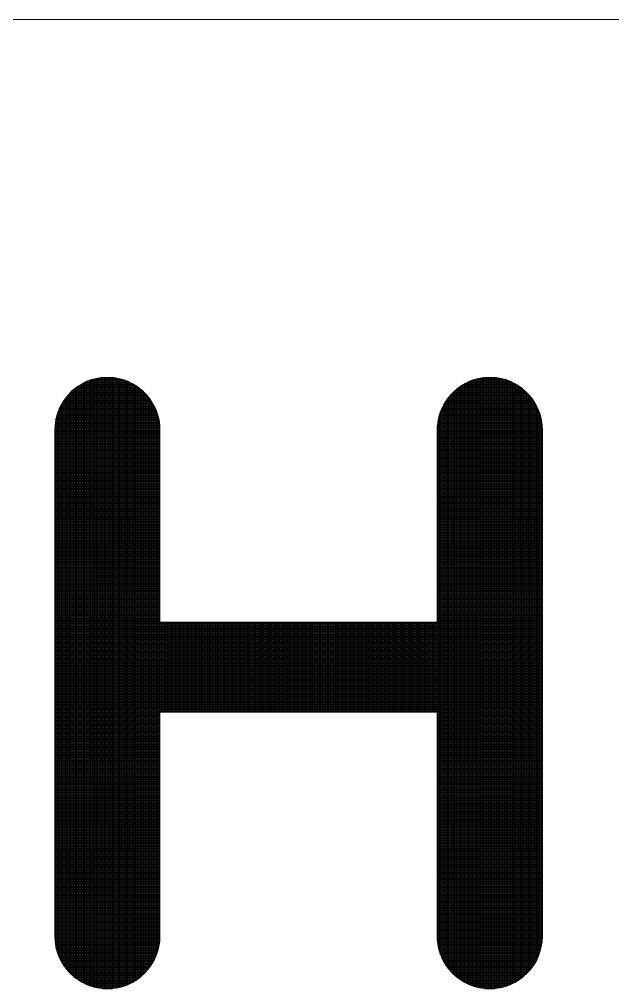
# Model space of a CAD drawing. Header units: inches. Extents: x 1131 to 1972, y 12 to 606.
# Drawn here: x 1813.39 to 1819.85, y 111.98 to 122.53 of the extents above; entities that cross this region are included whole.
import ezdxf

# ---------------------------------------------------------------- set-up
doc = ezdxf.new("R2010")
doc.units = ezdxf.units.IN
doc.header["$MEASUREMENT"] = 0
doc.layers.add('BG 0 -1', color=7, linetype='Continuous')
doc.layers.add('BG ÇÑ±¹Áö¿ª³\xad¹æ±â¼úÁÖ½ÄÈ¸»ç CI', color=7, linetype='Continuous')

msp = doc.modelspace()

# ---------------------------------------------------------------- linework, layer by layer
at = {"layer": 'BG 0 -1', "color": 7, "linetype": 'Continuous', "lineweight": 9}
msp.add_line((1797.948, 122.53), (1947.215, 122.53), dxfattribs=at)
at = {"layer": 'BG ÇÑ±¹Áö¿ª³\xad¹æ±â¼úÁÖ½ÄÈ¸»ç CI', "color": 242, "linetype": 'Continuous', "lineweight": 25, "true_color": 0xd51c29}
for p, q in [((1814.039, 112.069), (1814.039, 118.536)), ((1814.047, 118.542), (1814.658, 118.542)), ((1814.056, 112.058), (1814.056, 118.547)), ((1814.074, 112.048), (1814.074, 118.557)), ((1814.077, 118.559), (1814.628, 118.559)), ((1814.091, 112.039), (1814.091, 118.566)), ((1814.108, 112.03), (1814.108, 118.575)), ((1814.111, 118.576), (1814.594, 118.576)), ((1814.126, 112.022), (1814.126, 118.583)), ((1814.143, 112.015), (1814.143, 118.59)), ((1814.153, 118.594), (1814.553, 118.594)), ((1814.16, 112.009), (1814.16, 118.597)), ((1814.178, 112.003), (1814.178, 118.602)), ((1814.195, 111.997), (1814.195, 118.608)), ((1814.207, 118.611), (1814.498, 118.611)), ((1814.213, 111.993), (1814.213, 118.612)), ((1814.23, 111.989), (1814.23, 118.616)), ((1814.247, 111.985), (1814.247, 118.62)), ((1814.265, 111.982), (1814.265, 118.623)), ((1814.282, 111.98), (1814.282, 118.625)), ((1814.422, 118.626), (1814.284, 118.626)), ((1814.299, 111.978), (1814.299, 118.626)), ((1814.317, 111.976), (1814.317, 118.626)), ((1814.334, 111.976), (1814.334, 118.626)), ((1814.351, 111.975), (1814.351, 118.626)), ((1814.369, 111.976), (1814.369, 118.626)), ((1814.386, 111.976), (1814.386, 118.626)), ((1814.404, 111.978), (1814.404, 118.626)), ((1814.421, 111.979), (1814.421, 118.626)), ((1814.438, 111.982), (1814.438, 118.623)), ((1814.456, 111.985), (1814.456, 118.62)), ((1814.473, 111.988), (1814.473, 118.617)), ((1814.49, 111.992), (1814.49, 118.613)), ((1814.508, 111.997), (1814.508, 118.608)), ((1814.525, 112.002), (1814.525, 118.603)), ((1814.542, 112.008), (1814.542, 118.597)), ((1814.56, 112.014), (1814.56, 118.591)), ((1814.577, 112.021), (1814.577, 118.584)), ((1814.595, 112.029), (1814.595, 118.576)), ((1814.612, 112.037), (1814.612, 118.568)), ((1814.629, 112.047), (1814.629, 118.558)), ((1814.647, 112.057), (1814.647, 118.549)), ((1814.664, 112.067), (1814.664, 118.538)), ((1818.206, 112.066), (1818.206, 118.539)), ((1818.211, 118.542), (1818.821, 118.542)), ((1818.224, 112.056), (1818.224, 118.55)), ((1818.24, 118.559), (1818.792, 118.559)), ((1818.241, 112.046), (1818.241, 118.559)), ((1818.258, 112.037), (1818.258, 118.569)), ((1818.274, 118.576), (1818.758, 118.576)), ((1818.276, 112.028), (1818.276, 118.577)), ((1818.293, 112.02), (1818.293, 118.585)), ((1818.311, 112.013), (1818.311, 118.592)), ((1818.316, 118.594), (1818.716, 118.594)), ((1818.328, 112.007), (1818.328, 118.598)), ((1818.345, 112.001), (1818.345, 118.604)), ((1818.363, 111.996), (1818.363, 118.609)), ((1818.371, 118.611), (1818.661, 118.611)), ((1818.38, 111.992), (1818.38, 118.613)), ((1818.397, 111.988), (1818.397, 118.617)), ((1818.415, 111.984), (1818.415, 118.621)), ((1818.432, 111.982), (1818.432, 118.624)), ((1818.585, 118.626), (1818.447, 118.626)), ((1818.449, 111.979), (1818.449, 118.626)), ((1818.467, 111.977), (1818.467, 118.626)), ((1818.484, 111.976), (1818.484, 118.626)), ((1818.502, 111.976), (1818.502, 118.626)), ((1818.519, 111.975), (1818.519, 118.626)), ((1818.536, 111.976), (1818.536, 118.626)), ((1818.554, 111.977), (1818.554, 118.626)), ((1818.571, 111.978), (1818.571, 118.626)), ((1818.588, 111.98), (1818.588, 118.625)), ((1818.606, 111.982), (1818.606, 118.623)), ((1818.623, 111.985), (1818.623, 118.62)), ((1818.64, 111.989), (1818.64, 118.616)), ((1818.658, 111.993), (1818.658, 118.612)), ((1818.675, 111.998), (1818.675, 118.607)), ((1818.693, 112.003), (1818.693, 118.602)), ((1818.71, 112.009), (1818.71, 118.596)), ((1818.727, 112.016), (1818.727, 118.589)), ((1818.745, 112.023), (1818.745, 118.582)), ((1818.762, 112.031), (1818.762, 118.574)), ((1818.779, 112.04), (1818.779, 118.566)), ((1818.797, 112.049), (1818.797, 118.556)), ((1818.814, 112.059), (1818.814, 118.546)), ((1818.832, 112.07), (1818.832, 118.535)), ((1813.917, 112.176), (1813.917, 118.429)), ((1813.925, 118.437), (1814.781, 118.437)), ((1813.935, 112.157), (1813.935, 118.448)), ((1813.941, 118.455), (1814.765, 118.455)), ((1813.952, 112.139), (1813.952, 118.466)), ((1813.958, 118.472), (1814.747, 118.472)), ((1813.969, 112.123), (1813.969, 118.482)), ((1813.977, 118.489), (1814.728, 118.489)), ((1813.987, 112.108), (1813.987, 118.498)), ((1813.998, 118.507), (1814.707, 118.507)), ((1814.004, 112.094), (1814.004, 118.511)), ((1814.022, 118.524), (1814.684, 118.524)), ((1814.022, 112.081), (1814.022, 118.524)), ((1814.681, 112.079), (1814.681, 118.526)), ((1814.699, 112.092), (1814.699, 118.513)), ((1814.716, 112.106), (1814.716, 118.5)), ((1814.733, 112.12), (1814.733, 118.485)), ((1814.751, 112.137), (1814.751, 118.469)), ((1814.768, 112.154), (1814.768, 118.451)), ((1814.786, 112.173), (1814.786, 118.432)), ((1818.085, 112.171), (1818.085, 118.434)), ((1818.088, 118.437), (1818.944, 118.437)), ((1818.102, 112.152), (1818.102, 118.453)), ((1818.104, 118.455), (1818.928, 118.455)), ((1818.12, 112.135), (1818.12, 118.47)), ((1818.122, 118.472), (1818.91, 118.472)), ((1818.137, 112.119), (1818.137, 118.486)), ((1818.141, 118.489), (1818.891, 118.489)), ((1818.154, 112.104), (1818.154, 118.501)), ((1818.162, 118.507), (1818.87, 118.507)), ((1818.172, 112.091), (1818.172, 118.515)), ((1818.185, 118.524), (1818.847, 118.524)), ((1818.189, 112.078), (1818.189, 118.527)), ((1818.849, 112.082), (1818.849, 118.523)), ((1818.866, 112.095), (1818.866, 118.51)), ((1818.884, 112.109), (1818.884, 118.496)), ((1818.901, 112.124), (1818.901, 118.481)), ((1818.918, 112.141), (1818.918, 118.464)), ((1818.936, 112.159), (1818.936, 118.447)), ((1818.953, 112.178), (1818.953, 118.427)), ((1813.848, 112.278), (1813.848, 118.327)), ((1813.851, 118.333), (1814.854, 118.333)), ((1813.861, 118.351), (1814.844, 118.351)), ((1813.865, 112.248), (1813.865, 118.357)), ((1813.872, 118.368), (1814.833, 118.368)), ((1813.883, 112.221), (1813.883, 118.384)), ((1813.884, 118.385), (1814.822, 118.385)), ((1813.896, 118.403), (1814.809, 118.403)), ((1813.9, 112.198), (1813.9, 118.408)), ((1813.91, 118.42), (1814.795, 118.42)), ((1814.803, 112.194), (1814.803, 118.411)), ((1814.82, 112.218), (1814.82, 118.387)), ((1814.838, 112.244), (1814.838, 118.361)), ((1814.855, 112.274), (1814.855, 118.332)), ((1818.015, 112.27), (1818.015, 118.335)), ((1818.015, 118.333), (1819.017, 118.333)), ((1818.024, 118.351), (1819.008, 118.351)), ((1818.033, 112.241), (1818.033, 118.364)), ((1818.035, 118.368), (1818.997, 118.368)), ((1818.047, 118.385), (1818.985, 118.385)), ((1818.05, 112.215), (1818.05, 118.39)), ((1818.06, 118.403), (1818.972, 118.403)), ((1818.067, 112.192), (1818.067, 118.413)), ((1818.073, 118.42), (1818.959, 118.42)), ((1818.97, 112.2), (1818.97, 118.405)), ((1818.988, 112.224), (1818.988, 118.381)), ((1819.005, 112.251), (1819.005, 118.355)), ((1819.023, 112.281), (1819.023, 118.324)), ((1813.807, 118.229), (1814.899, 118.229)), ((1813.813, 112.357), (1813.813, 118.248)), ((1813.813, 118.246), (1814.893, 118.246)), ((1813.819, 118.264), (1814.886, 118.264)), ((1813.826, 118.281), (1814.879, 118.281)), ((1813.831, 112.313), (1813.831, 118.292)), ((1813.834, 118.298), (1814.872, 118.298)), ((1813.842, 118.316), (1814.863, 118.316)), ((1814.872, 112.308), (1814.872, 118.297)), ((1814.89, 112.35), (1814.89, 118.255)), ((1817.97, 118.229), (1819.062, 118.229)), ((1817.976, 118.246), (1819.056, 118.246)), ((1817.981, 112.345), (1817.981, 118.26)), ((1817.982, 118.264), (1819.05, 118.264)), ((1817.989, 118.281), (1819.043, 118.281)), ((1817.997, 118.298), (1819.035, 118.298)), ((1817.998, 112.304), (1817.998, 118.301)), ((1818.005, 118.316), (1819.027, 118.316)), ((1819.04, 112.317), (1819.04, 118.288)), ((1819.057, 112.362), (1819.057, 118.243)), ((1813.784, 118.125), (1814.921, 118.125)), ((1813.787, 118.142), (1814.919, 118.142)), ((1813.79, 118.16), (1814.916, 118.16)), ((1813.793, 118.177), (1814.912, 118.177)), ((1813.796, 112.416), (1813.796, 118.189)), ((1813.797, 118.194), (1814.908, 118.194)), ((1813.802, 118.212), (1814.904, 118.212)), ((1814.907, 112.406), (1814.907, 118.199)), ((1817.948, 118.125), (1819.084, 118.125)), ((1817.95, 118.142), (1819.082, 118.142)), ((1817.953, 118.16), (1819.079, 118.16)), ((1817.956, 118.177), (1819.076, 118.177)), ((1817.96, 118.194), (1819.072, 118.194)), ((1817.963, 112.399), (1817.963, 118.206)), ((1817.965, 118.212), (1819.067, 118.212)), ((1819.075, 112.423), (1819.075, 118.182)), ((1813.78, 118.058), (1813.78, 112.548)), ((1813.78, 118.055), (1814.925, 118.055)), ((1813.78, 118.038), (1814.925, 118.038)), ((1813.78, 118.021), (1814.925, 118.021)), ((1813.781, 118.09), (1814.924, 118.09)), ((1813.781, 118.073), (1814.925, 118.073)), ((1813.783, 118.107), (1814.923, 118.107)), ((1814.924, 112.526), (1814.924, 118.08)), ((1814.925, 115.964), (1814.925, 118.058)), ((1817.944, 118.073), (1819.088, 118.073)), ((1817.944, 118.058), (1817.944, 115.964)), ((1817.944, 118.055), (1819.088, 118.055)), ((1817.944, 118.038), (1819.088, 118.038)), ((1817.944, 118.021), (1819.088, 118.021)), ((1817.945, 118.09), (1819.087, 118.09)), ((1817.946, 118.107), (1819.086, 118.107)), ((1817.946, 112.498), (1817.946, 118.107)), ((1819.088, 112.548), (1819.088, 118.058)), ((1813.78, 118.003), (1814.925, 118.003)), ((1813.78, 117.986), (1814.925, 117.986)), ((1813.78, 117.969), (1814.925, 117.969)), ((1813.78, 117.951), (1814.925, 117.951)), ((1813.78, 117.934), (1814.925, 117.934)), ((1813.78, 117.916), (1814.925, 117.916)), ((1813.78, 117.899), (1814.925, 117.899)), ((1817.944, 118.003), (1819.088, 118.003)), ((1817.944, 117.986), (1819.088, 117.986)), ((1817.944, 117.969), (1819.088, 117.969)), ((1817.944, 117.951), (1819.088, 117.951)), ((1817.944, 117.934), (1819.088, 117.934)), ((1817.944, 117.916), (1819.088, 117.916)), ((1817.944, 117.899), (1819.088, 117.899)), ((1813.78, 117.882), (1814.925, 117.882)), ((1813.78, 117.864), (1814.925, 117.864)), ((1813.78, 117.847), (1814.925, 117.847)), ((1813.78, 117.83), (1814.925, 117.83)), ((1813.78, 117.812), (1814.925, 117.812)), ((1813.78, 117.795), (1814.925, 117.795)), ((1817.944, 117.882), (1819.088, 117.882)), ((1817.944, 117.864), (1819.088, 117.864)), ((1817.944, 117.847), (1819.088, 117.847)), ((1817.944, 117.83), (1819.088, 117.83)), ((1817.944, 117.812), (1819.088, 117.812)), ((1817.944, 117.795), (1819.088, 117.795)), ((1813.78, 117.778), (1814.925, 117.778)), ((1813.78, 117.76), (1814.925, 117.76)), ((1813.78, 117.743), (1814.925, 117.743)), ((1813.78, 117.725), (1814.925, 117.725)), ((1813.78, 117.708), (1814.925, 117.708)), ((1813.78, 117.691), (1814.925, 117.691)), ((1817.944, 117.778), (1819.088, 117.778)), ((1817.944, 117.76), (1819.088, 117.76)), ((1817.944, 117.743), (1819.088, 117.743)), ((1817.944, 117.725), (1819.088, 117.725)), ((1817.944, 117.708), (1819.088, 117.708)), ((1817.944, 117.691), (1819.088, 117.691)), ((1813.78, 117.673), (1814.925, 117.673)), ((1813.78, 117.656), (1814.925, 117.656)), ((1813.78, 117.639), (1814.925, 117.639)), ((1813.78, 117.621), (1814.925, 117.621)), ((1813.78, 117.604), (1814.925, 117.604)), ((1813.78, 117.587), (1814.925, 117.587)), ((1817.944, 117.673), (1819.088, 117.673)), ((1817.944, 117.656), (1819.088, 117.656)), ((1817.944, 117.639), (1819.088, 117.639)), ((1817.944, 117.621), (1819.088, 117.621)), ((1817.944, 117.604), (1819.088, 117.604)), ((1817.944, 117.587), (1819.088, 117.587)), ((1813.78, 117.569), (1814.925, 117.569)), ((1813.78, 117.552), (1814.925, 117.552)), ((1813.78, 117.534), (1814.925, 117.534)), ((1813.78, 117.517), (1814.925, 117.517)), ((1813.78, 117.5), (1814.925, 117.5)), ((1813.78, 117.482), (1814.925, 117.482)), ((1817.944, 117.569), (1819.088, 117.569)), ((1817.944, 117.552), (1819.088, 117.552)), ((1817.944, 117.534), (1819.088, 117.534)), ((1817.944, 117.517), (1819.088, 117.517)), ((1817.944, 117.5), (1819.088, 117.5)), ((1817.944, 117.482), (1819.088, 117.482)), ((1813.78, 117.465), (1814.925, 117.465)), ((1813.78, 117.448), (1814.925, 117.448)), ((1813.78, 117.43), (1814.925, 117.43)), ((1813.78, 117.413), (1814.925, 117.413)), ((1813.78, 117.396), (1814.925, 117.396)), ((1813.78, 117.378), (1814.925, 117.378)), ((1817.944, 117.465), (1819.088, 117.465)), ((1817.944, 117.448), (1819.088, 117.448)), ((1817.944, 117.43), (1819.088, 117.43)), ((1817.944, 117.413), (1819.088, 117.413)), ((1817.944, 117.396), (1819.088, 117.396)), ((1817.944, 117.378), (1819.088, 117.378)), ((1813.78, 117.361), (1814.925, 117.361)), ((1813.78, 117.343), (1814.925, 117.343)), ((1813.78, 117.326), (1814.925, 117.326)), ((1813.78, 117.309), (1814.925, 117.309)), ((1813.78, 117.291), (1814.925, 117.291)), ((1813.78, 117.274), (1814.925, 117.274)), ((1817.944, 117.361), (1819.088, 117.361)), ((1817.944, 117.343), (1819.088, 117.343)), ((1817.944, 117.326), (1819.088, 117.326)), ((1817.944, 117.309), (1819.088, 117.309)), ((1817.944, 117.291), (1819.088, 117.291)), ((1817.944, 117.274), (1819.088, 117.274)), ((1813.78, 117.257), (1814.925, 117.257)), ((1813.78, 117.239), (1814.925, 117.239)), ((1813.78, 117.222), (1814.925, 117.222)), ((1813.78, 117.205), (1814.925, 117.205)), ((1813.78, 117.187), (1814.925, 117.187)), ((1813.78, 117.17), (1814.925, 117.17)), ((1817.944, 117.257), (1819.088, 117.257)), ((1817.944, 117.239), (1819.088, 117.239)), ((1817.944, 117.222), (1819.088, 117.222)), ((1817.944, 117.205), (1819.088, 117.205)), ((1817.944, 117.187), (1819.088, 117.187)), ((1817.944, 117.17), (1819.088, 117.17)), ((1813.78, 117.152), (1814.925, 117.152)), ((1813.78, 117.135), (1814.925, 117.135)), ((1813.78, 117.118), (1814.925, 117.118)), ((1813.78, 117.1), (1814.925, 117.1)), ((1813.78, 117.083), (1814.925, 117.083)), ((1813.78, 117.066), (1814.925, 117.066)), ((1817.944, 117.152), (1819.088, 117.152)), ((1817.944, 117.135), (1819.088, 117.135)), ((1817.944, 117.118), (1819.088, 117.118)), ((1817.944, 117.1), (1819.088, 117.1)), ((1817.944, 117.083), (1819.088, 117.083)), ((1817.944, 117.066), (1819.088, 117.066)), ((1813.78, 117.048), (1814.925, 117.048)), ((1813.78, 117.031), (1814.925, 117.031)), ((1813.78, 117.014), (1814.925, 117.014)), ((1813.78, 116.996), (1814.925, 116.996)), ((1813.78, 116.979), (1814.925, 116.979)), ((1813.78, 116.961), (1814.925, 116.961)), ((1817.944, 117.048), (1819.088, 117.048)), ((1817.944, 117.031), (1819.088, 117.031)), ((1817.944, 117.014), (1819.088, 117.014)), ((1817.944, 116.996), (1819.088, 116.996)), ((1817.944, 116.979), (1819.088, 116.979)), ((1817.944, 116.961), (1819.088, 116.961)), ((1813.78, 116.944), (1814.925, 116.944)), ((1813.78, 116.927), (1814.925, 116.927)), ((1813.78, 116.909), (1814.925, 116.909)), ((1813.78, 116.892), (1814.925, 116.892)), ((1813.78, 116.875), (1814.925, 116.875)), ((1813.78, 116.857), (1814.925, 116.857)), ((1817.944, 116.944), (1819.088, 116.944)), ((1817.944, 116.927), (1819.088, 116.927)), ((1817.944, 116.909), (1819.088, 116.909)), ((1817.944, 116.892), (1819.088, 116.892)), ((1817.944, 116.875), (1819.088, 116.875)), ((1817.944, 116.857), (1819.088, 116.857)), ((1813.78, 116.84), (1814.925, 116.84)), ((1813.78, 116.822), (1814.925, 116.822)), ((1813.78, 116.805), (1814.925, 116.805)), ((1813.78, 116.788), (1814.925, 116.788)), ((1813.78, 116.77), (1814.925, 116.77)), ((1813.78, 116.753), (1814.925, 116.753)), ((1817.944, 116.84), (1819.088, 116.84)), ((1817.944, 116.822), (1819.088, 116.822)), ((1817.944, 116.805), (1819.088, 116.805)), ((1817.944, 116.788), (1819.088, 116.788)), ((1817.944, 116.77), (1819.088, 116.77)), ((1817.944, 116.753), (1819.088, 116.753)), ((1813.78, 116.736), (1814.925, 116.736)), ((1813.78, 116.718), (1814.925, 116.718)), ((1813.78, 116.701), (1814.925, 116.701)), ((1813.78, 116.684), (1814.925, 116.684)), ((1813.78, 116.666), (1814.925, 116.666)), ((1813.78, 116.649), (1814.925, 116.649)), ((1817.944, 116.736), (1819.088, 116.736)), ((1817.944, 116.718), (1819.088, 116.718)), ((1817.944, 116.701), (1819.088, 116.701)), ((1817.944, 116.684), (1819.088, 116.684)), ((1817.944, 116.666), (1819.088, 116.666)), ((1817.944, 116.649), (1819.088, 116.649)), ((1813.78, 116.631), (1814.925, 116.631)), ((1813.78, 116.614), (1814.925, 116.614)), ((1813.78, 116.597), (1814.925, 116.597)), ((1813.78, 116.579), (1814.925, 116.579)), ((1813.78, 116.562), (1814.925, 116.562)), ((1813.78, 116.545), (1814.925, 116.545)), ((1813.78, 116.527), (1814.925, 116.527)), ((1817.944, 116.631), (1819.088, 116.631)), ((1817.944, 116.614), (1819.088, 116.614)), ((1817.944, 116.597), (1819.088, 116.597)), ((1817.944, 116.579), (1819.088, 116.579)), ((1817.944, 116.562), (1819.088, 116.562)), ((1817.944, 116.545), (1819.088, 116.545)), ((1817.944, 116.527), (1819.088, 116.527)), ((1813.78, 116.51), (1814.925, 116.51)), ((1813.78, 116.493), (1814.925, 116.493)), ((1813.78, 116.475), (1814.925, 116.475)), ((1813.78, 116.458), (1814.925, 116.458)), ((1813.78, 116.44), (1814.925, 116.44)), ((1813.78, 116.423), (1814.925, 116.423)), ((1817.944, 116.51), (1819.088, 116.51)), ((1817.944, 116.493), (1819.088, 116.493)), ((1817.944, 116.475), (1819.088, 116.475)), ((1817.944, 116.458), (1819.088, 116.458)), ((1817.944, 116.44), (1819.088, 116.44)), ((1817.944, 116.423), (1819.088, 116.423)), ((1813.78, 116.406), (1814.925, 116.406)), ((1813.78, 116.388), (1814.925, 116.388)), ((1813.78, 116.371), (1814.925, 116.371)), ((1813.78, 116.354), (1814.925, 116.354)), ((1813.78, 116.336), (1814.925, 116.336)), ((1813.78, 116.319), (1814.925, 116.319)), ((1817.944, 116.406), (1819.088, 116.406)), ((1817.944, 116.388), (1819.088, 116.388)), ((1817.944, 116.371), (1819.088, 116.371)), ((1817.944, 116.354), (1819.088, 116.354)), ((1817.944, 116.336), (1819.088, 116.336)), ((1817.944, 116.319), (1819.088, 116.319)), ((1813.78, 116.302), (1814.925, 116.302)), ((1813.78, 116.284), (1814.925, 116.284)), ((1813.78, 116.267), (1814.925, 116.267)), ((1813.78, 116.249), (1814.925, 116.249)), ((1813.78, 116.232), (1814.925, 116.232)), ((1813.78, 116.215), (1814.925, 116.215)), ((1817.944, 116.302), (1819.088, 116.302)), ((1817.944, 116.284), (1819.088, 116.284)), ((1817.944, 116.267), (1819.088, 116.267)), ((1817.944, 116.249), (1819.088, 116.249)), ((1817.944, 116.232), (1819.088, 116.232)), ((1817.944, 116.215), (1819.088, 116.215)), ((1813.78, 116.197), (1814.925, 116.197)), ((1813.78, 116.18), (1814.925, 116.18)), ((1813.78, 116.163), (1814.925, 116.163)), ((1813.78, 116.145), (1814.925, 116.145)), ((1813.78, 116.128), (1814.925, 116.128)), ((1813.78, 116.111), (1814.925, 116.111)), ((1817.944, 116.197), (1819.088, 116.197)), ((1817.944, 116.18), (1819.088, 116.18)), ((1817.944, 116.163), (1819.088, 116.163)), ((1817.944, 116.145), (1819.088, 116.145)), ((1817.944, 116.128), (1819.088, 116.128)), ((1817.944, 116.111), (1819.088, 116.111)), ((1813.78, 116.093), (1814.925, 116.093)), ((1813.78, 116.076), (1814.925, 116.076)), ((1813.78, 116.058), (1814.925, 116.058)), ((1813.78, 116.041), (1814.925, 116.041)), ((1813.78, 116.024), (1814.925, 116.024)), ((1813.78, 116.006), (1814.925, 116.006)), ((1817.944, 116.093), (1819.088, 116.093)), ((1817.944, 116.076), (1819.088, 116.076)), ((1817.944, 116.058), (1819.088, 116.058)), ((1817.944, 116.041), (1819.088, 116.041)), ((1817.944, 116.024), (1819.088, 116.024)), ((1817.944, 116.006), (1819.088, 116.006)), ((1813.78, 115.989), (1814.925, 115.989)), ((1813.78, 115.972), (1814.925, 115.972)), ((1813.78, 115.954), (1819.088, 115.954)), ((1813.78, 115.937), (1819.088, 115.937)), ((1813.78, 115.92), (1819.088, 115.92)), ((1813.78, 115.902), (1819.088, 115.902)), ((1817.944, 115.964), (1814.925, 115.964)), ((1814.942, 114.989), (1814.942, 115.964)), ((1814.959, 114.989), (1814.959, 115.964)), ((1814.977, 114.989), (1814.977, 115.964)), ((1814.994, 114.989), (1814.994, 115.964)), ((1815.011, 114.989), (1815.011, 115.964)), ((1815.029, 114.989), (1815.029, 115.964)), ((1815.046, 114.989), (1815.046, 115.964)), ((1815.063, 114.989), (1815.063, 115.964)), ((1815.081, 114.989), (1815.081, 115.964)), ((1815.098, 114.989), (1815.098, 115.964)), ((1815.116, 114.989), (1815.116, 115.964)), ((1815.133, 114.989), (1815.133, 115.964)), ((1815.15, 114.989), (1815.15, 115.964)), ((1815.168, 114.989), (1815.168, 115.964)), ((1815.185, 114.989), (1815.185, 115.964)), ((1815.202, 114.989), (1815.202, 115.964)), ((1815.22, 114.989), (1815.22, 115.964)), ((1815.237, 114.989), (1815.237, 115.964)), ((1815.254, 114.989), (1815.254, 115.964)), ((1815.272, 114.989), (1815.272, 115.964)), ((1815.289, 114.989), (1815.289, 115.964)), ((1815.307, 114.989), (1815.307, 115.964)), ((1815.324, 114.989), (1815.324, 115.964)), ((1815.341, 114.989), (1815.341, 115.964)), ((1815.359, 114.989), (1815.359, 115.964)), ((1815.376, 114.989), (1815.376, 115.964)), ((1815.393, 114.989), (1815.393, 115.964)), ((1815.411, 114.989), (1815.411, 115.964)), ((1815.428, 114.989), (1815.428, 115.964)), ((1815.445, 114.989), (1815.445, 115.964)), ((1815.463, 114.989), (1815.463, 115.964)), ((1815.48, 114.989), (1815.48, 115.964)), ((1815.498, 114.989), (1815.498, 115.964)), ((1815.515, 114.989), (1815.515, 115.964)), ((1815.532, 114.989), (1815.532, 115.964)), ((1815.55, 114.989), (1815.55, 115.964)), ((1815.567, 114.989), (1815.567, 115.964)), ((1815.584, 114.989), (1815.584, 115.964)), ((1815.602, 114.989), (1815.602, 115.964)), ((1815.619, 114.989), (1815.619, 115.964)), ((1815.636, 114.989), (1815.636, 115.964)), ((1815.654, 114.989), (1815.654, 115.964)), ((1815.671, 114.989), (1815.671, 115.964)), ((1815.689, 114.989), (1815.689, 115.964)), ((1815.706, 114.989), (1815.706, 115.964)), ((1815.723, 114.989), (1815.723, 115.964)), ((1815.741, 114.989), (1815.741, 115.964)), ((1815.758, 114.989), (1815.758, 115.964)), ((1815.775, 114.989), (1815.775, 115.964)), ((1815.793, 114.989), (1815.793, 115.964)), ((1815.81, 114.989), (1815.81, 115.964)), ((1815.827, 114.989), (1815.827, 115.964)), ((1815.845, 114.989), (1815.845, 115.964)), ((1815.862, 114.989), (1815.862, 115.964)), ((1815.88, 114.989), (1815.88, 115.964)), ((1815.897, 114.989), (1815.897, 115.964)), ((1815.914, 114.989), (1815.914, 115.964)), ((1815.932, 114.989), (1815.932, 115.964)), ((1815.949, 114.989), (1815.949, 115.964)), ((1815.966, 114.989), (1815.966, 115.964)), ((1815.984, 114.989), (1815.984, 115.964)), ((1816.001, 114.989), (1816.001, 115.964)), ((1816.018, 114.989), (1816.018, 115.964)), ((1816.036, 114.989), (1816.036, 115.964)), ((1816.053, 114.989), (1816.053, 115.964)), ((1816.071, 114.989), (1816.071, 115.964)), ((1816.088, 114.989), (1816.088, 115.964)), ((1816.105, 114.989), (1816.105, 115.964)), ((1816.123, 114.989), (1816.123, 115.964)), ((1816.14, 114.989), (1816.14, 115.964)), ((1816.157, 114.989), (1816.157, 115.964)), ((1816.175, 114.989), (1816.175, 115.964)), ((1816.192, 114.989), (1816.192, 115.964)), ((1816.209, 114.989), (1816.209, 115.964)), ((1816.227, 114.989), (1816.227, 115.964)), ((1816.244, 114.989), (1816.244, 115.964)), ((1816.262, 114.989), (1816.262, 115.964)), ((1816.279, 114.989), (1816.279, 115.964)), ((1816.296, 114.989), (1816.296, 115.964)), ((1816.314, 114.989), (1816.314, 115.964)), ((1816.331, 114.989), (1816.331, 115.964)), ((1816.348, 114.989), (1816.348, 115.964)), ((1816.366, 114.989), (1816.366, 115.964)), ((1816.383, 114.989), (1816.383, 115.964)), ((1816.4, 114.989), (1816.4, 115.964)), ((1816.418, 114.989), (1816.418, 115.964)), ((1816.435, 114.989), (1816.435, 115.964)), ((1816.453, 114.989), (1816.453, 115.964)), ((1816.47, 114.989), (1816.47, 115.964)), ((1816.487, 114.989), (1816.487, 115.964)), ((1816.505, 114.989), (1816.505, 115.964)), ((1816.522, 114.989), (1816.522, 115.964)), ((1816.539, 114.989), (1816.539, 115.964)), ((1816.557, 114.989), (1816.557, 115.964)), ((1816.574, 114.989), (1816.574, 115.964)), ((1816.591, 114.989), (1816.591, 115.964)), ((1816.609, 114.989), (1816.609, 115.964)), ((1816.626, 114.989), (1816.626, 115.964)), ((1816.644, 114.989), (1816.644, 115.964)), ((1816.661, 114.989), (1816.661, 115.964)), ((1816.678, 114.989), (1816.678, 115.964)), ((1816.696, 114.989), (1816.696, 115.964)), ((1816.713, 114.989), (1816.713, 115.964)), ((1816.73, 114.989), (1816.73, 115.964)), ((1816.748, 114.989), (1816.748, 115.964)), ((1816.765, 114.989), (1816.765, 115.964)), ((1816.782, 114.989), (1816.782, 115.964)), ((1816.8, 114.989), (1816.8, 115.964)), ((1816.817, 114.989), (1816.817, 115.964)), ((1816.835, 114.989), (1816.835, 115.964)), ((1816.852, 114.989), (1816.852, 115.964)), ((1816.869, 114.989), (1816.869, 115.964)), ((1816.887, 114.989), (1816.887, 115.964)), ((1816.904, 114.989), (1816.904, 115.964)), ((1816.921, 114.989), (1816.921, 115.964)), ((1816.939, 114.989), (1816.939, 115.964)), ((1816.956, 114.989), (1816.956, 115.964)), ((1816.974, 114.989), (1816.974, 115.964)), ((1816.991, 114.989), (1816.991, 115.964)), ((1817.008, 114.989), (1817.008, 115.964)), ((1817.026, 114.989), (1817.026, 115.964)), ((1817.043, 114.989), (1817.043, 115.964)), ((1817.06, 114.989), (1817.06, 115.964)), ((1817.078, 114.989), (1817.078, 115.964)), ((1817.095, 114.989), (1817.095, 115.964)), ((1817.112, 114.989), (1817.112, 115.964)), ((1817.13, 114.989), (1817.13, 115.964)), ((1817.147, 114.989), (1817.147, 115.964)), ((1817.165, 114.989), (1817.165, 115.964)), ((1817.182, 114.989), (1817.182, 115.964)), ((1817.199, 114.989), (1817.199, 115.964)), ((1817.217, 114.989), (1817.217, 115.964)), ((1817.234, 114.989), (1817.234, 115.964)), ((1817.251, 114.989), (1817.251, 115.964)), ((1817.269, 114.989), (1817.269, 115.964)), ((1817.286, 114.989), (1817.286, 115.964)), ((1817.303, 114.989), (1817.303, 115.964)), ((1817.321, 114.989), (1817.321, 115.964)), ((1817.338, 114.989), (1817.338, 115.964)), ((1817.356, 114.989), (1817.356, 115.964)), ((1817.373, 114.989), (1817.373, 115.964)), ((1817.39, 114.989), (1817.39, 115.964)), ((1817.408, 114.989), (1817.408, 115.964)), ((1817.425, 114.989), (1817.425, 115.964)), ((1817.442, 114.989), (1817.442, 115.964)), ((1817.46, 114.989), (1817.46, 115.964)), ((1817.477, 114.989), (1817.477, 115.964)), ((1817.494, 114.989), (1817.494, 115.964)), ((1817.512, 114.989), (1817.512, 115.964)), ((1817.529, 114.989), (1817.529, 115.964)), ((1817.547, 114.989), (1817.547, 115.964)), ((1817.564, 114.989), (1817.564, 115.964)), ((1817.581, 114.989), (1817.581, 115.964)), ((1817.599, 114.989), (1817.599, 115.964)), ((1817.616, 114.989), (1817.616, 115.964)), ((1817.633, 114.989), (1817.633, 115.964)), ((1817.651, 114.989), (1817.651, 115.964)), ((1817.668, 114.989), (1817.668, 115.964)), ((1817.685, 114.989), (1817.685, 115.964)), ((1817.703, 114.989), (1817.703, 115.964)), ((1817.72, 114.989), (1817.72, 115.964)), ((1817.738, 114.989), (1817.738, 115.964)), ((1817.755, 114.989), (1817.755, 115.964)), ((1817.772, 114.989), (1817.772, 115.964)), ((1817.79, 114.989), (1817.79, 115.964)), ((1817.807, 114.989), (1817.807, 115.964)), ((1817.824, 114.989), (1817.824, 115.964)), ((1817.842, 114.989), (1817.842, 115.964)), ((1817.859, 114.989), (1817.859, 115.964)), ((1817.876, 114.989), (1817.876, 115.964)), ((1817.894, 114.989), (1817.894, 115.964)), ((1817.911, 114.989), (1817.911, 115.964)), ((1817.929, 114.989), (1817.929, 115.964)), ((1817.944, 115.989), (1819.088, 115.989)), ((1817.944, 115.972), (1819.088, 115.972)), ((1813.78, 115.885), (1819.088, 115.885)), ((1813.78, 115.867), (1819.088, 115.867)), ((1813.78, 115.85), (1819.088, 115.85)), ((1813.78, 115.833), (1819.088, 115.833)), ((1813.78, 115.815), (1819.088, 115.815)), ((1813.78, 115.798), (1819.088, 115.798)), ((1813.78, 115.781), (1819.088, 115.781)), ((1813.78, 115.763), (1819.088, 115.763)), ((1813.78, 115.746), (1819.088, 115.746)), ((1813.78, 115.729), (1819.088, 115.729)), ((1813.78, 115.711), (1819.088, 115.711)), ((1813.78, 115.694), (1819.088, 115.694)), ((1813.78, 115.676), (1819.088, 115.676)), ((1813.78, 115.659), (1819.088, 115.659)), ((1813.78, 115.642), (1819.088, 115.642)), ((1813.78, 115.624), (1819.088, 115.624)), ((1813.78, 115.607), (1819.088, 115.607)), ((1813.78, 115.59), (1819.088, 115.59)), ((1813.78, 115.572), (1819.088, 115.572)), ((1813.78, 115.555), (1819.088, 115.555)), ((1813.78, 115.538), (1819.088, 115.538)), ((1813.78, 115.52), (1819.088, 115.52)), ((1813.78, 115.503), (1819.088, 115.503)), ((1813.78, 115.485), (1819.088, 115.485)), ((1813.78, 115.468), (1819.088, 115.468)), ((1813.78, 115.451), (1819.088, 115.451)), ((1813.78, 115.433), (1819.088, 115.433)), ((1813.78, 115.416), (1819.088, 115.416)), ((1813.78, 115.399), (1819.088, 115.399)), ((1813.78, 115.381), (1819.088, 115.381)), ((1813.78, 115.364), (1819.088, 115.364)), ((1813.78, 115.347), (1819.088, 115.347)), ((1813.78, 115.329), (1819.088, 115.329)), ((1813.78, 115.312), (1819.088, 115.312)), ((1813.78, 115.294), (1819.088, 115.294)), ((1813.78, 115.277), (1819.088, 115.277)), ((1813.78, 115.26), (1819.088, 115.26)), ((1813.78, 115.242), (1819.088, 115.242)), ((1813.78, 115.225), (1819.088, 115.225)), ((1813.78, 115.208), (1819.088, 115.208)), ((1813.78, 115.19), (1819.088, 115.19)), ((1813.78, 115.173), (1819.088, 115.173)), ((1813.78, 115.156), (1819.088, 115.156)), ((1813.78, 115.138), (1819.088, 115.138)), ((1813.78, 115.121), (1819.088, 115.121)), ((1813.78, 115.103), (1819.088, 115.103)), ((1813.78, 115.086), (1819.088, 115.086)), ((1813.78, 115.069), (1819.088, 115.069)), ((1813.78, 115.051), (1819.088, 115.051)), ((1813.78, 115.034), (1819.088, 115.034)), ((1813.78, 115.017), (1819.088, 115.017)), ((1813.78, 114.999), (1819.088, 114.999)), ((1813.78, 114.982), (1814.925, 114.982)), ((1813.78, 114.964), (1814.925, 114.964)), ((1813.78, 114.947), (1814.925, 114.947)), ((1814.925, 112.548), (1814.925, 114.989)), ((1814.925, 114.989), (1817.944, 114.989)), ((1817.944, 114.989), (1817.944, 112.548)), ((1817.944, 114.982), (1819.088, 114.982)), ((1817.944, 114.964), (1819.088, 114.964)), ((1817.944, 114.947), (1819.088, 114.947)), ((1813.78, 114.93), (1814.925, 114.93)), ((1813.78, 114.912), (1814.925, 114.912)), ((1813.78, 114.895), (1814.925, 114.895)), ((1813.78, 114.878), (1814.925, 114.878)), ((1813.78, 114.86), (1814.925, 114.86)), ((1813.78, 114.843), (1814.925, 114.843)), ((1817.944, 114.93), (1819.088, 114.93)), ((1817.944, 114.912), (1819.088, 114.912)), ((1817.944, 114.895), (1819.088, 114.895)), ((1817.944, 114.878), (1819.088, 114.878)), ((1817.944, 114.86), (1819.088, 114.86)), ((1817.944, 114.843), (1819.088, 114.843)), ((1813.78, 114.826), (1814.925, 114.826)), ((1813.78, 114.808), (1814.925, 114.808)), ((1813.78, 114.791), (1814.925, 114.791)), ((1813.78, 114.773), (1814.925, 114.773)), ((1813.78, 114.756), (1814.925, 114.756)), ((1813.78, 114.739), (1814.925, 114.739)), ((1817.944, 114.826), (1819.088, 114.826)), ((1817.944, 114.808), (1819.088, 114.808)), ((1817.944, 114.791), (1819.088, 114.791)), ((1817.944, 114.773), (1819.088, 114.773)), ((1817.944, 114.756), (1819.088, 114.756)), ((1817.944, 114.739), (1819.088, 114.739)), ((1813.78, 114.721), (1814.925, 114.721)), ((1813.78, 114.704), (1814.925, 114.704)), ((1813.78, 114.687), (1814.925, 114.687)), ((1813.78, 114.669), (1814.925, 114.669)), ((1813.78, 114.652), (1814.925, 114.652)), ((1813.78, 114.635), (1814.925, 114.635)), ((1817.944, 114.721), (1819.088, 114.721)), ((1817.944, 114.704), (1819.088, 114.704)), ((1817.944, 114.687), (1819.088, 114.687)), ((1817.944, 114.669), (1819.088, 114.669)), ((1817.944, 114.652), (1819.088, 114.652)), ((1817.944, 114.635), (1819.088, 114.635)), ((1813.78, 114.617), (1814.925, 114.617)), ((1813.78, 114.6), (1814.925, 114.6)), ((1813.78, 114.582), (1814.925, 114.582)), ((1813.78, 114.565), (1814.925, 114.565)), ((1813.78, 114.548), (1814.925, 114.548)), ((1813.78, 114.53), (1814.925, 114.53)), ((1817.944, 114.617), (1819.088, 114.617)), ((1817.944, 114.6), (1819.088, 114.6)), ((1817.944, 114.582), (1819.088, 114.582)), ((1817.944, 114.565), (1819.088, 114.565)), ((1817.944, 114.548), (1819.088, 114.548)), ((1817.944, 114.53), (1819.088, 114.53)), ((1813.78, 114.513), (1814.925, 114.513)), ((1813.78, 114.496), (1814.925, 114.496)), ((1813.78, 114.478), (1814.925, 114.478)), ((1813.78, 114.461), (1814.925, 114.461)), ((1813.78, 114.444), (1814.925, 114.444)), ((1813.78, 114.426), (1814.925, 114.426)), ((1817.944, 114.513), (1819.088, 114.513)), ((1817.944, 114.496), (1819.088, 114.496)), ((1817.944, 114.478), (1819.088, 114.478)), ((1817.944, 114.461), (1819.088, 114.461)), ((1817.944, 114.444), (1819.088, 114.444)), ((1817.944, 114.426), (1819.088, 114.426)), ((1813.78, 114.409), (1814.925, 114.409)), ((1813.78, 114.391), (1814.925, 114.391)), ((1813.78, 114.374), (1814.925, 114.374)), ((1813.78, 114.357), (1814.925, 114.357)), ((1813.78, 114.339), (1814.925, 114.339)), ((1813.78, 114.322), (1814.925, 114.322)), ((1817.944, 114.409), (1819.088, 114.409)), ((1817.944, 114.391), (1819.088, 114.391)), ((1817.944, 114.374), (1819.088, 114.374)), ((1817.944, 114.357), (1819.088, 114.357)), ((1817.944, 114.339), (1819.088, 114.339)), ((1817.944, 114.322), (1819.088, 114.322)), ((1813.78, 114.305), (1814.925, 114.305)), ((1813.78, 114.287), (1814.925, 114.287)), ((1813.78, 114.27), (1814.925, 114.27)), ((1813.78, 114.253), (1814.925, 114.253)), ((1813.78, 114.235), (1814.925, 114.235)), ((1813.78, 114.218), (1814.925, 114.218)), ((1817.944, 114.305), (1819.088, 114.305)), ((1817.944, 114.287), (1819.088, 114.287)), ((1817.944, 114.27), (1819.088, 114.27)), ((1817.944, 114.253), (1819.088, 114.253)), ((1817.944, 114.235), (1819.088, 114.235)), ((1817.944, 114.218), (1819.088, 114.218)), ((1813.78, 114.2), (1814.925, 114.2)), ((1813.78, 114.183), (1814.925, 114.183)), ((1813.78, 114.166), (1814.925, 114.166)), ((1813.78, 114.148), (1814.925, 114.148)), ((1813.78, 114.131), (1814.925, 114.131)), ((1813.78, 114.114), (1814.925, 114.114)), ((1817.944, 114.2), (1819.088, 114.2)), ((1817.944, 114.183), (1819.088, 114.183)), ((1817.944, 114.166), (1819.088, 114.166)), ((1817.944, 114.148), (1819.088, 114.148)), ((1817.944, 114.131), (1819.088, 114.131)), ((1817.944, 114.114), (1819.088, 114.114)), ((1813.78, 114.096), (1814.925, 114.096)), ((1813.78, 114.079), (1814.925, 114.079)), ((1813.78, 114.062), (1814.925, 114.062)), ((1813.78, 114.044), (1814.925, 114.044)), ((1813.78, 114.027), (1814.925, 114.027)), ((1813.78, 114.009), (1814.925, 114.009)), ((1817.944, 114.096), (1819.088, 114.096)), ((1817.944, 114.079), (1819.088, 114.079)), ((1817.944, 114.062), (1819.088, 114.062)), ((1817.944, 114.044), (1819.088, 114.044)), ((1817.944, 114.027), (1819.088, 114.027)), ((1817.944, 114.009), (1819.088, 114.009)), ((1813.78, 113.992), (1814.925, 113.992)), ((1813.78, 113.975), (1814.925, 113.975)), ((1813.78, 113.957), (1814.925, 113.957)), ((1813.78, 113.94), (1814.925, 113.94)), ((1813.78, 113.923), (1814.925, 113.923)), ((1813.78, 113.905), (1814.925, 113.905)), ((1813.78, 113.888), (1814.925, 113.888)), ((1817.944, 113.992), (1819.088, 113.992)), ((1817.944, 113.975), (1819.088, 113.975)), ((1817.944, 113.957), (1819.088, 113.957)), ((1817.944, 113.94), (1819.088, 113.94)), ((1817.944, 113.923), (1819.088, 113.923)), ((1817.944, 113.905), (1819.088, 113.905)), ((1817.944, 113.888), (1819.088, 113.888)), ((1813.78, 113.871), (1814.925, 113.871)), ((1813.78, 113.853), (1814.925, 113.853)), ((1813.78, 113.836), (1814.925, 113.836)), ((1813.78, 113.818), (1814.925, 113.818)), ((1813.78, 113.801), (1814.925, 113.801)), ((1813.78, 113.784), (1814.925, 113.784)), ((1817.944, 113.871), (1819.088, 113.871)), ((1817.944, 113.853), (1819.088, 113.853)), ((1817.944, 113.836), (1819.088, 113.836)), ((1817.944, 113.818), (1819.088, 113.818)), ((1817.944, 113.801), (1819.088, 113.801)), ((1817.944, 113.784), (1819.088, 113.784)), ((1813.78, 113.766), (1814.925, 113.766)), ((1813.78, 113.749), (1814.925, 113.749)), ((1813.78, 113.732), (1814.925, 113.732)), ((1813.78, 113.714), (1814.925, 113.714)), ((1813.78, 113.697), (1814.925, 113.697)), ((1813.78, 113.68), (1814.925, 113.68)), ((1817.944, 113.766), (1819.088, 113.766)), ((1817.944, 113.749), (1819.088, 113.749)), ((1817.944, 113.732), (1819.088, 113.732)), ((1817.944, 113.714), (1819.088, 113.714)), ((1817.944, 113.697), (1819.088, 113.697)), ((1817.944, 113.68), (1819.088, 113.68)), ((1813.78, 113.662), (1814.925, 113.662)), ((1813.78, 113.645), (1814.925, 113.645)), ((1813.78, 113.627), (1814.925, 113.627)), ((1813.78, 113.61), (1814.925, 113.61)), ((1813.78, 113.593), (1814.925, 113.593)), ((1813.78, 113.575), (1814.925, 113.575)), ((1817.944, 113.662), (1819.088, 113.662)), ((1817.944, 113.645), (1819.088, 113.645)), ((1817.944, 113.627), (1819.088, 113.627)), ((1817.944, 113.61), (1819.088, 113.61)), ((1817.944, 113.593), (1819.088, 113.593)), ((1817.944, 113.575), (1819.088, 113.575)), ((1813.78, 113.558), (1814.925, 113.558)), ((1813.78, 113.541), (1814.925, 113.541)), ((1813.78, 113.523), (1814.925, 113.523)), ((1813.78, 113.506), (1814.925, 113.506)), ((1813.78, 113.489), (1814.925, 113.489)), ((1813.78, 113.471), (1814.925, 113.471)), ((1817.944, 113.558), (1819.088, 113.558)), ((1817.944, 113.541), (1819.088, 113.541)), ((1817.944, 113.523), (1819.088, 113.523)), ((1817.944, 113.506), (1819.088, 113.506)), ((1817.944, 113.489), (1819.088, 113.489)), ((1817.944, 113.471), (1819.088, 113.471)), ((1813.78, 113.454), (1814.925, 113.454)), ((1813.78, 113.436), (1814.925, 113.436)), ((1813.78, 113.419), (1814.925, 113.419)), ((1813.78, 113.402), (1814.925, 113.402)), ((1813.78, 113.384), (1814.925, 113.384)), ((1813.78, 113.367), (1814.925, 113.367)), ((1817.944, 113.454), (1819.088, 113.454)), ((1817.944, 113.436), (1819.088, 113.436)), ((1817.944, 113.419), (1819.088, 113.419)), ((1817.944, 113.402), (1819.088, 113.402)), ((1817.944, 113.384), (1819.088, 113.384)), ((1817.944, 113.367), (1819.088, 113.367)), ((1813.78, 113.35), (1814.925, 113.35)), ((1813.78, 113.332), (1814.925, 113.332)), ((1813.78, 113.315), (1814.925, 113.315)), ((1813.78, 113.298), (1814.925, 113.298)), ((1813.78, 113.28), (1814.925, 113.28)), ((1813.78, 113.263), (1814.925, 113.263)), ((1817.944, 113.35), (1819.088, 113.35)), ((1817.944, 113.332), (1819.088, 113.332)), ((1817.944, 113.315), (1819.088, 113.315)), ((1817.944, 113.298), (1819.088, 113.298)), ((1817.944, 113.28), (1819.088, 113.28)), ((1817.944, 113.263), (1819.088, 113.263)), ((1813.78, 113.245), (1814.925, 113.245)), ((1813.78, 113.228), (1814.925, 113.228)), ((1813.78, 113.211), (1814.925, 113.211)), ((1813.78, 113.193), (1814.925, 113.193)), ((1813.78, 113.176), (1814.925, 113.176)), ((1813.78, 113.159), (1814.925, 113.159)), ((1817.944, 113.245), (1819.088, 113.245)), ((1817.944, 113.228), (1819.088, 113.228)), ((1817.944, 113.211), (1819.088, 113.211)), ((1817.944, 113.193), (1819.088, 113.193)), ((1817.944, 113.176), (1819.088, 113.176)), ((1817.944, 113.159), (1819.088, 113.159)), ((1813.78, 113.141), (1814.925, 113.141)), ((1813.78, 113.124), (1814.925, 113.124)), ((1813.78, 113.106), (1814.925, 113.106)), ((1813.78, 113.089), (1814.925, 113.089)), ((1813.78, 113.072), (1814.925, 113.072)), ((1813.78, 113.054), (1814.925, 113.054)), ((1817.944, 113.141), (1819.088, 113.141)), ((1817.944, 113.124), (1819.088, 113.124)), ((1817.944, 113.106), (1819.088, 113.106)), ((1817.944, 113.089), (1819.088, 113.089)), ((1817.944, 113.072), (1819.088, 113.072)), ((1817.944, 113.054), (1819.088, 113.054)), ((1813.78, 113.037), (1814.925, 113.037)), ((1813.78, 113.02), (1814.925, 113.02)), ((1813.78, 113.002), (1814.925, 113.002)), ((1813.78, 112.985), (1814.925, 112.985)), ((1813.78, 112.968), (1814.925, 112.968)), ((1813.78, 112.95), (1814.925, 112.95)), ((1817.944, 113.037), (1819.088, 113.037)), ((1817.944, 113.02), (1819.088, 113.02)), ((1817.944, 113.002), (1819.088, 113.002)), ((1817.944, 112.985), (1819.088, 112.985)), ((1817.944, 112.968), (1819.088, 112.968)), ((1817.944, 112.95), (1819.088, 112.95)), ((1813.78, 112.933), (1814.925, 112.933)), ((1813.78, 112.915), (1814.925, 112.915)), ((1813.78, 112.898), (1814.925, 112.898)), ((1813.78, 112.881), (1814.925, 112.881)), ((1813.78, 112.863), (1814.925, 112.863)), ((1813.78, 112.846), (1814.925, 112.846)), ((1817.944, 112.933), (1819.088, 112.933)), ((1817.944, 112.915), (1819.088, 112.915)), ((1817.944, 112.898), (1819.088, 112.898)), ((1817.944, 112.881), (1819.088, 112.881)), ((1817.944, 112.863), (1819.088, 112.863)), ((1817.944, 112.846), (1819.088, 112.846)), ((1813.78, 112.829), (1814.925, 112.829)), ((1813.78, 112.811), (1814.925, 112.811)), ((1813.78, 112.794), (1814.925, 112.794)), ((1813.78, 112.777), (1814.925, 112.777)), ((1813.78, 112.759), (1814.925, 112.759)), ((1813.78, 112.742), (1814.925, 112.742)), ((1817.944, 112.829), (1819.088, 112.829)), ((1817.944, 112.811), (1819.088, 112.811)), ((1817.944, 112.794), (1819.088, 112.794)), ((1817.944, 112.777), (1819.088, 112.777)), ((1817.944, 112.759), (1819.088, 112.759)), ((1817.944, 112.742), (1819.088, 112.742)), ((1813.78, 112.724), (1814.925, 112.724)), ((1813.78, 112.707), (1814.925, 112.707)), ((1813.78, 112.69), (1814.925, 112.69)), ((1813.78, 112.672), (1814.925, 112.672)), ((1813.78, 112.655), (1814.925, 112.655)), ((1813.78, 112.638), (1814.925, 112.638)), ((1817.944, 112.724), (1819.088, 112.724)), ((1817.944, 112.707), (1819.088, 112.707)), ((1817.944, 112.69), (1819.088, 112.69)), ((1817.944, 112.672), (1819.088, 112.672)), ((1817.944, 112.655), (1819.088, 112.655)), ((1817.944, 112.638), (1819.088, 112.638)), ((1813.78, 112.62), (1814.925, 112.62)), ((1813.78, 112.603), (1814.925, 112.603)), ((1813.78, 112.586), (1814.925, 112.586)), ((1813.78, 112.568), (1814.925, 112.568)), ((1813.78, 112.551), (1814.925, 112.551)), ((1813.781, 112.533), (1814.925, 112.533)), ((1813.781, 112.516), (1814.924, 112.516)), ((1817.944, 112.62), (1819.088, 112.62)), ((1817.944, 112.603), (1819.088, 112.603)), ((1817.944, 112.586), (1819.088, 112.586)), ((1817.944, 112.568), (1819.088, 112.568)), ((1817.944, 112.551), (1819.088, 112.551)), ((1817.944, 112.533), (1819.088, 112.533)), ((1817.945, 112.516), (1819.087, 112.516)), ((1813.783, 112.499), (1814.923, 112.499)), ((1813.784, 112.481), (1814.921, 112.481)), ((1813.787, 112.464), (1814.919, 112.464)), ((1813.789, 112.447), (1814.916, 112.447)), ((1813.793, 112.429), (1814.913, 112.429)), ((1813.797, 112.412), (1814.909, 112.412)), ((1817.946, 112.499), (1819.086, 112.499)), ((1817.948, 112.481), (1819.084, 112.481)), ((1817.95, 112.464), (1819.082, 112.464)), ((1817.953, 112.447), (1819.079, 112.447)), ((1817.956, 112.429), (1819.076, 112.429)), ((1817.96, 112.412), (1819.072, 112.412)), ((1813.801, 112.395), (1814.904, 112.395)), ((1813.806, 112.377), (1814.899, 112.377)), ((1813.812, 112.36), (1814.893, 112.36)), ((1813.818, 112.342), (1814.887, 112.342)), ((1813.825, 112.325), (1814.88, 112.325)), ((1813.833, 112.308), (1814.872, 112.308)), ((1817.965, 112.395), (1819.067, 112.395)), ((1817.97, 112.377), (1819.062, 112.377)), ((1817.975, 112.36), (1819.057, 112.36)), ((1817.982, 112.342), (1819.05, 112.342)), ((1817.989, 112.325), (1819.043, 112.325)), ((1817.996, 112.308), (1819.036, 112.308)), ((1813.842, 112.29), (1814.864, 112.29)), ((1813.851, 112.273), (1814.855, 112.273)), ((1813.861, 112.256), (1814.845, 112.256)), ((1813.871, 112.238), (1814.834, 112.238)), ((1813.883, 112.221), (1814.823, 112.221)), ((1813.895, 112.204), (1814.81, 112.204)), ((1818.005, 112.29), (1819.027, 112.29)), ((1818.014, 112.273), (1819.018, 112.273)), ((1818.024, 112.256), (1819.008, 112.256)), ((1818.035, 112.238), (1818.997, 112.238)), ((1818.046, 112.221), (1818.986, 112.221)), ((1818.059, 112.204), (1818.973, 112.204)), ((1813.909, 112.186), (1814.796, 112.186)), ((1813.924, 112.169), (1814.782, 112.169)), ((1813.94, 112.151), (1814.766, 112.151)), ((1813.957, 112.134), (1814.748, 112.134)), ((1813.976, 112.117), (1814.729, 112.117)), ((1813.997, 112.099), (1814.708, 112.099)), ((1818.072, 112.186), (1818.96, 112.186)), ((1818.087, 112.169), (1818.945, 112.169)), ((1818.103, 112.151), (1818.929, 112.151)), ((1818.12, 112.134), (1818.912, 112.134)), ((1818.139, 112.117), (1818.893, 112.117)), ((1818.16, 112.099), (1818.872, 112.099)), ((1814.02, 112.082), (1814.685, 112.082)), ((1814.046, 112.065), (1814.66, 112.065)), ((1814.075, 112.047), (1814.63, 112.047)), ((1814.109, 112.03), (1814.597, 112.03)), ((1814.15, 112.013), (1814.556, 112.013)), ((1814.203, 111.995), (1814.502, 111.995)), ((1818.183, 112.082), (1818.849, 112.082)), ((1818.209, 112.065), (1818.823, 112.065)), ((1818.238, 112.047), (1818.794, 112.047)), ((1818.272, 112.03), (1818.76, 112.03)), ((1818.313, 112.013), (1818.719, 112.013)), ((1818.367, 111.995), (1818.665, 111.995)), ((1814.299, 111.978), (1814.406, 111.978)), ((1818.463, 111.978), (1818.569, 111.978))]:
    msp.add_line(p, q, dxfattribs=at)
for centre, start, end in [((1814.353, 118.058), 96.9382, 180), ((1814.353, 118.058), 0, 83.0618), ((1818.516, 118.058), 96.9382, 180), ((1818.516, 118.058), 0, 83.0618), ((1814.353, 112.548), 180, 0), ((1818.516, 112.548), 180, 0)]:
    msp.add_arc(centre, 0.572, start, end, dxfattribs=at)

doc.saveas('drawing.dxf')
